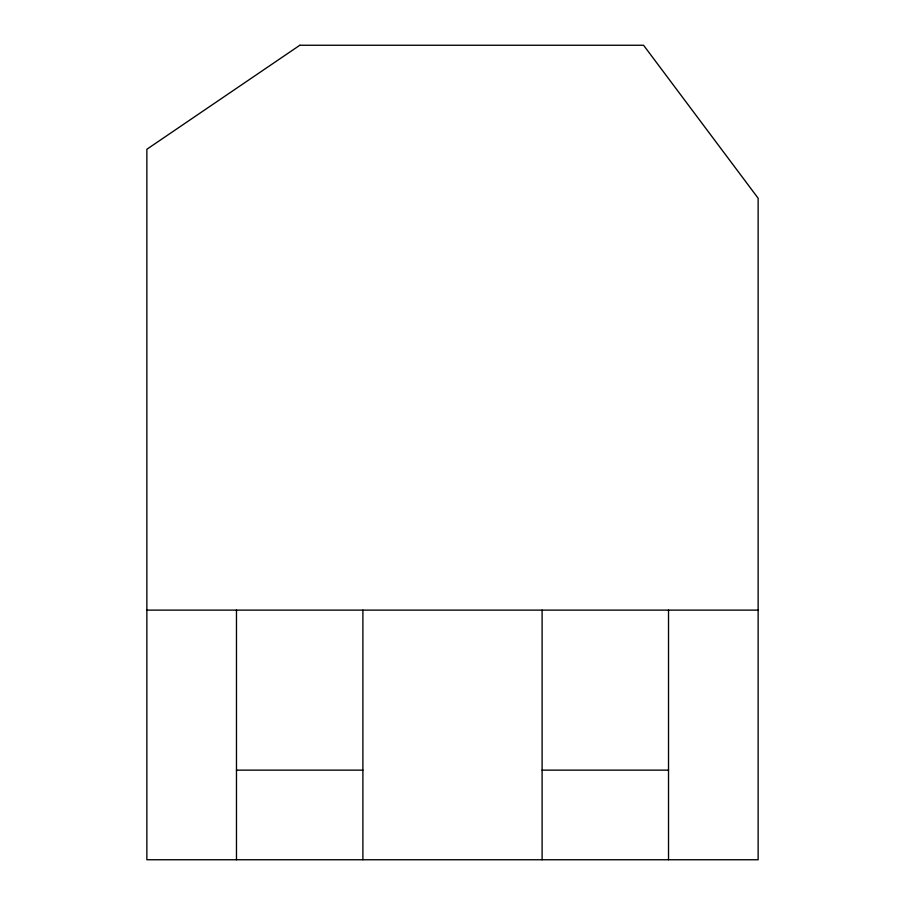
<?xml version="1.0" encoding="UTF-8"?>
<svg xmlns="http://www.w3.org/2000/svg" width="905" height="905" viewBox="0 0 905 905"><rect width="100%" height="100%" fill="white"/><g stroke="black" fill="none" stroke-linecap="round" stroke-linejoin="round"><path stroke-width="1.36" d="M146.859 610.117L758.141 610.117M236.477 770.144L362.894 770.144M542.106 770.144L668.524 770.144M668.524 610.117L668.524 859.75M542.106 610.117L542.106 859.75M362.894 610.117L362.894 859.75M236.477 610.117L236.477 859.75M299.838 45.25L146.859 149.257L146.859 859.75L758.141 859.75L758.141 198.229L643.568 45.25L299.838 45.25"/></g></svg>
